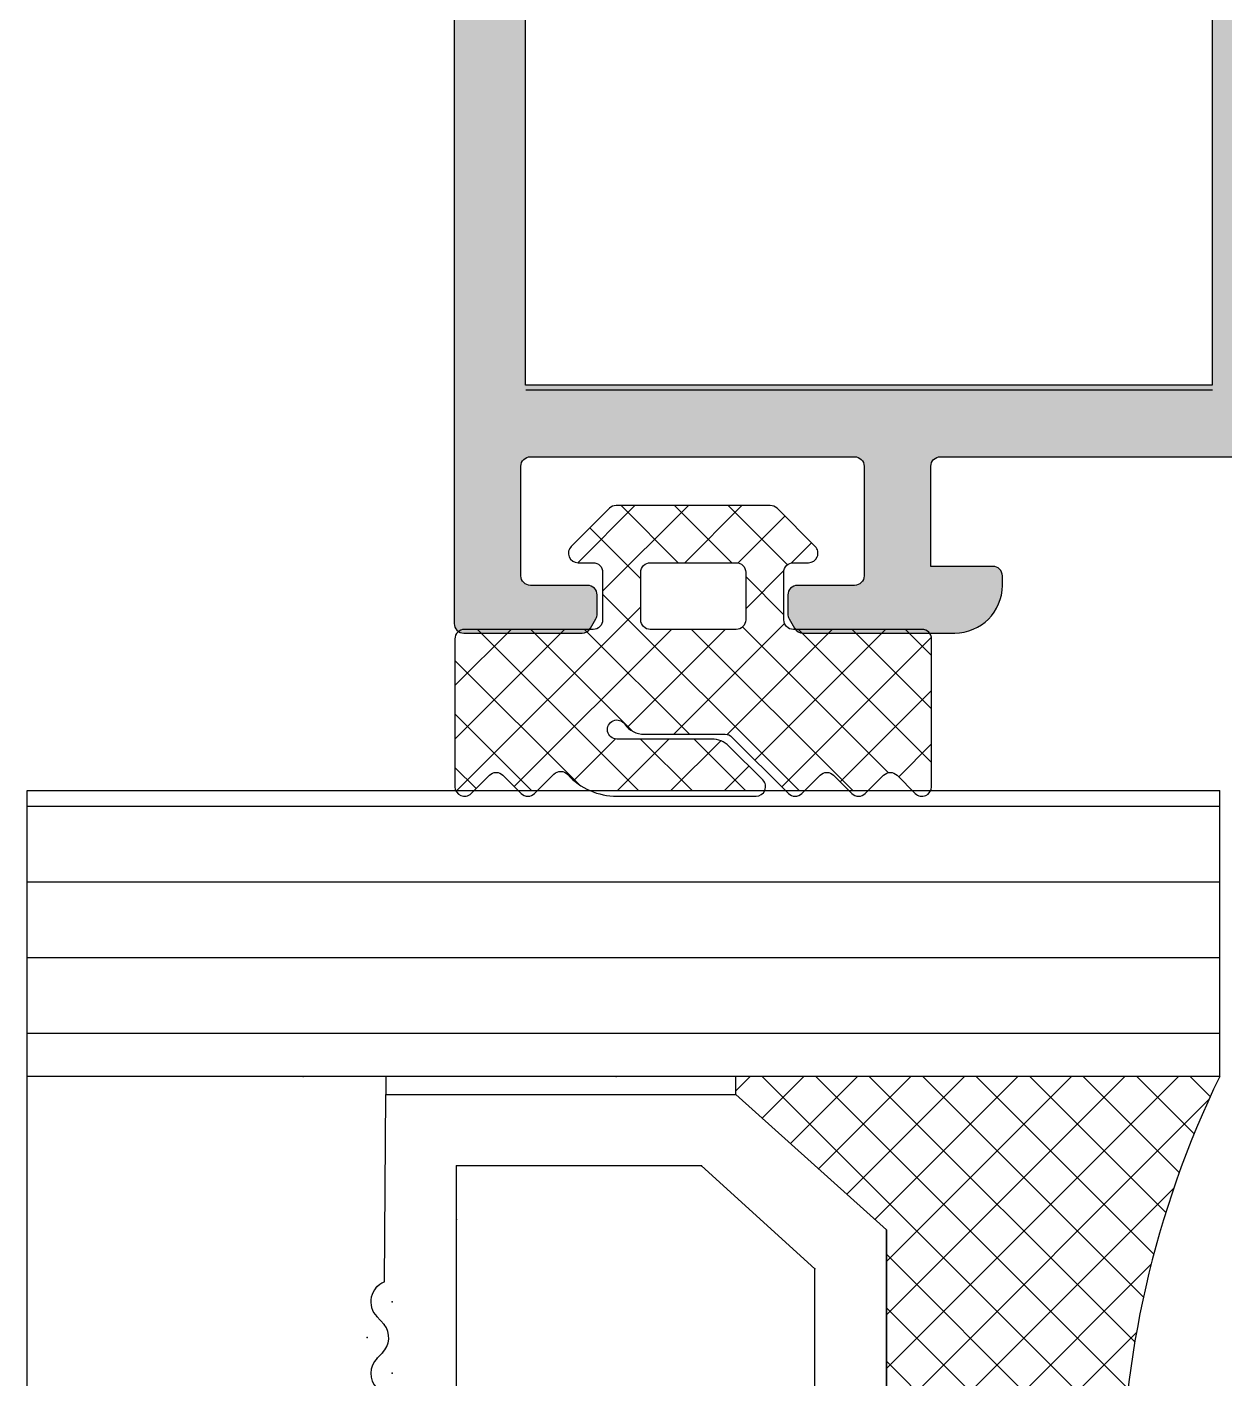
# Model space of a CAD drawing. Header units: millimetres. Extents: x 10785 to 11415, y 2273 to 2570.
# Drawn here: x 10997.75 to 11022.88, y 2416.03 to 2444.4 of the extents above; entities that cross this region are included whole.
import ezdxf

# ---------------------------------------------------------------- set-up
doc = ezdxf.new("R2010")
doc.units = ezdxf.units.MM
for name, color, linetype in [('aksesuar', 1, 'Continuous'), ('ALUMINIUM', 30, 'Continuous'), ('ANTET', 7, 'Continuous')]:
    doc.layers.add(name, color=color, linetype=linetype)

# ---------------------------------------------------------------- blocks, each defined once
blk = doc.blocks.new('CAM1')
at = {"layer": 'aksesuar'}
h = blk.add_hatch(dxfattribs=at)
h.set_pattern_fill('ANSI37', color=0, scale=0.25, style=0)
h.set_pattern_definition([(45, (7914.856735136727, 548.9939945184592), (-0.5612660075668221, 0.5612660075668221), []), (135, (7914.856735136727, 548.9939945184592), (-0.5612660075668221, -0.5612660075668221), [])])
h.paths.add_polyline_path([(11620.5827087769, 1746.581867561191), (11610.43453759703, 1746.581867561191), (11610.43453759703, 1746.206867561197), (11613.5911981377, 1743.364597643887), (11613.5911981377, 1731.930698273531), (11610.28842453157, 1728.956867561194), (11610.28842453157, 1728.581867561191), (11620.5827087769, 1728.581867561191, -0.2299699990912996)])
at = {"color": 140, "linetype": 'Continuous'}
for p, q in [((11603.05988693464, 1742.272855347293), (11603.08842453158, 1746.206964017869)), ((11603.08913870439, 1746.206867561197), (11610.43453759703, 1746.206867561197)), ((11610.43453759703, 1746.206867561197), (11613.5911981377, 1743.364597643887)), ((11604.57220962685, 1730.454808127894), (11604.57220962685, 1744.7089269945)), ((11609.71002458337, 1744.708926994501), (11604.57220962685, 1744.708926994501)), ((11612.0911981377, 1742.544223763298), (11609.71002458337, 1744.708926994501)), ((11612.0911981377, 1732.619607815768), (11612.0911981377, 1742.544223763298)), ((11603.05593468568, 1741.378640706973), (11602.89886086854, 1741.543931485432)), ((11603.05593468568, 1741.378640706973), (11602.89886086854, 1741.543931485388)), ((11602.90707081034, 1740.672646067165), (11603.01849333303, 1740.78392806856))]:
    blk.add_line(p, q, dxfattribs=at)
blk.add_lwpolyline([(11613.5911981377, 1731.930698273532), (11613.5911981377, 1743.364597643887), (11613.5911981377, 1731.930698273532), (11610.28842453157, 1728.956867561197)], close=True, dxfattribs=at)
for centre, radius, start, end in [((11603.22523462149, 1741.854080494801), 0.4502357544994463, 111.5459265887442, 223.5398667015776), ((11603.22523462151, 1741.85408049478), 0.4502357545236338, 111.5459265910146, 223.5398667031295), ((11602.70032952186, 1741.102493640925), 0.4502357544989648, 314.9638477210952, 37.83131485830088), ((11603.22523462149, 1740.354080494801), 0.4502357544996876, 134.9638477212999, 223.5398667012504)]:
    blk.add_arc(centre, radius, start, end, dxfattribs=at)
at = {"color": 0, "linetype": 'Continuous'}
blk.add_point((11601.35374040938, 1746.581867561191), dxfattribs=at)
at = {"color": 140, "linetype": 'Continuous'}
for p in [(11607.91985261335, 1746.581867561191), (11604.57220962685, 1744.708926994501), (11609.71002458337, 1744.708926994501), (11604.57220962685, 1743.581867561197), (11612.0911981377, 1742.544223763298), (11602.90707081034, 1742.172646067165), (11602.90707081034, 1742.172646067165), (11602.90707081034, 1742.172646067165), (11602.90707081034, 1742.172646067165), (11603.22523462149, 1741.854080494801), (11603.22523462149, 1741.854080494801), (11603.22523462149, 1741.854080494801), (11603.22523462149, 1741.854080494801), (11603.22523462149, 1741.854080494757), (11603.22523462149, 1741.854080494757), (11602.89886086854, 1741.543931485432), (11602.89886086854, 1741.543931485432), (11602.89886086854, 1741.543931485388), (11602.89886086854, 1741.543931485388), (11603.05593468568, 1741.378640706973), (11603.05593468568, 1741.378640706973), (11603.05593468568, 1741.378640706973), (11603.05593468568, 1741.378640706973), (11602.70032952186, 1741.102493640925), (11602.70032952186, 1741.102493640925), (11602.70032952187, 1741.102493640925), (11602.90707081034, 1740.672646067165), (11602.90707081034, 1740.672646067165), (11603.01849333303, 1740.78392806856), (11603.01849333303, 1740.78392806856), (11603.22523462149, 1740.354080494801), (11603.22523462149, 1740.354080494801), (11603.22523462149, 1740.354080494801)]:
    blk.add_point(p, dxfattribs=at)
at = {"layer": 'aksesuar', "color": 140}
for p, q in [((11595.56335675647, 1722.581867561191), (11595.56335675647, 1752.581867561191)), ((11595.56335675647, 1752.581867561191), (11620.5827087769, 1752.581867561191)), ((11620.5827087769, 1746.581867561191), (11620.5827087769, 1752.581867561191)), ((11620.5827087769, 1752.24973393726), (11595.56335675647, 1752.24973393726)), ((11620.5827087769, 1750.662233937261), (11595.56335675647, 1750.662233937261)), ((11620.5827087769, 1749.07473393726), (11595.56335675647, 1749.07473393726)), ((11620.5827087769, 1747.487233937261), (11595.56335675647, 1747.487233937261))]:
    blk.add_line(p, q, dxfattribs=at)
for points in [[(11595.56335675647, 1752.581867561191), (11620.5827087769, 1752.581867561191)], [(11595.56335675647, 1752.581867561191), (11620.5827087769, 1752.581867561191)], [(11620.5827087769, 1746.581867561191), (11595.56335675647, 1746.581867561191)]]:
    blk.add_lwpolyline(points, dxfattribs=at)
at = {"layer": 'aksesuar', "color": 0}
blk.add_arc((11639.1156135674, 1737.581867561197), 20.60263478232325, 154.0977361204047, 205.9022638795953, dxfattribs=at)
at = {"layer": 'ALUMINIUM', "color": 2}
blk.add_lwpolyline([(11610.43453759703, 1746.206867561197), (11610.43453759703, 1746.581867561197), (11603.08913870439, 1746.581867561197), (11603.08913870439, 1746.206867561197)], close=True, dxfattribs=at)

msp = doc.modelspace()

# ---------------------------------------------------------------- hatches: boundary and pattern name
at = {"layer": 'aksesuar'}
h = msp.add_hatch(color=0, dxfattribs=at)
h.set_gradient(color1=(214, 214, 214), color2=(232, 232, 232), one_color=1, tint=0.9100000262260437)
edge = h.paths.add_edge_path(flags=16)
edge.add_line((11008.20849462309, 2466.596003947521), (11008.20849469682, 2473.680317644979))
edge.add_line((11008.20849469682, 2473.680317644979), (11016.7084942274, 2473.680317644979))
edge.add_line((11016.7084942274, 2473.680317644979), (11016.70849450573, 2465.730318440429))
edge.add_arc((11017.70849452383, 2465.730318650384), 1.000000018102195, 180.0000120295148, 270.0000013102825)
edge.add_line((11017.7084945467, 2464.730318632282), (11022.60849468232, 2464.730318878795))
edge.add_line((11022.60849468232, 2464.730318878795), (11022.60849468232, 2436.880318691039))
edge.add_line((11022.60849468232, 2436.880318691039), (11008.20849469682, 2436.880318691039))
edge.add_line((11008.20849469682, 2436.880318691039), (11008.20849469682, 2464.730318878795))
edge.add_line((11008.20849469682, 2464.730318878795), (11009.50849453665, 2464.73031863228))
edge.add_arc((11009.50849470617, 2464.930318522062), 0.199999889782173, 269.9999514335813, 405.000039459331)
edge.add_line((11009.64991588708, 2465.07173989776), (11008.26707318774, 2466.454582597106))
edge.add_arc((11008.40849481585, 2466.596003954071), 0.2000001927641131, 180.0000018764272, 224.9999450721918, ccw=False)
edge = h.paths.add_edge_path()
edge.add_line((11030.30952584752, 2435.580319036746), (11030.30952582306, 2436.408745598148))
edge.add_arc((11030.10952601782, 2436.408745693918), 0.1999998052354507, 359.9999725641396, 405.0000146371132)
edge.add_line((11030.25094720021, 2436.550166948564), (11029.47937428223, 2437.321739808353))
edge.add_arc((11029.33795370187, 2437.180320055141), 0.1999983178609902, 44.99983244286991, 90.00022060425665)
edge.add_line((11029.33795293182, 2437.380318373), (11024.20849452551, 2437.380317841673))
edge.add_line((11024.20849452551, 2437.380317841673), (11024.20849452551, 2442.83031882813))
edge.add_line((11024.20849452551, 2442.83031882813), (11027.30849461449, 2442.83031882813))
edge.add_line((11027.30849461449, 2442.83031882813), (11027.30849460249, 2442.630318471721))
edge.add_arc((11027.50849458449, 2442.630318538655), 0.1999999819971466, 180.0000191749564, 270.0000058402935)
edge.add_line((11027.50849460487, 2442.430318556657), (11027.91209189539, 2442.430318556657))
edge.add_arc((11027.91209204148, 2442.630317383766), 0.1999988271093372, 269.9999581501658, 290.0000765887024)
edge.add_line((11027.98049592021, 2442.442380053203), (11030.27689867629, 2443.278202214809))
edge.add_arc((11030.20849440527, 2443.466140884325), 0.2000002194849984, 290.0000510017593, 359.9999947951634)
edge.add_line((11030.40849462475, 2443.466140866156), (11030.40849462475, 2444.530318596145))
edge.add_arc((11030.2084946591, 2444.530318549608), 0.1999999656560184, 1.333185604823e-05, 110.0000224728425)
edge.add_line((11030.14009056846, 2444.718257014663), (11029.07689860384, 2444.331286819903))
edge.add_arc((11029.00849462526, 2444.519225383026), 0.2000000194856255, 179.9999747252757, 289.99998269942273, ccw=False)
edge.add_line((11028.80849460577, 2444.519225471251), (11028.80849460578, 2446.557113405152))
edge.add_arc((11028.60849445527, 2446.557113416416), 0.2000001505089236, 359.9999967731857, 419.999980316424)
edge.add_line((11028.70849459003, 2446.730318593163), (11028.40849460101, 2446.903523548346))
edge.add_arc((11028.30849497136, 2446.730320153106), 0.1999983551235012, 59.99985045010855, 90.00011060534418)
edge.add_line((11028.30849458528, 2446.930318508229), (11027.50849460487, 2446.930318508229))
edge.add_arc((11027.50849452417, 2446.730318586552), 0.1999999216779131, 89.99997687951365, 179.9999981051062)
edge.add_line((11027.30849460249, 2446.730318593166), (11027.30849460249, 2445.229389769958))
edge.add_arc((11027.50849333801, 2445.229389597393), 0.1999987355176738, 179.9999505634029, 195.0000481819571)
edge.add_line((11027.31530943768, 2445.177625953189), (11027.50167976971, 2444.482082455384))
edge.add_arc((11027.30849468154, 2444.430318559595), 0.1999999479965347, -105.00002972955252, 15.000029726042214, ccw=False)
edge.add_line((11027.25673078574, 2444.237133471428), (11026.56118724793, 2444.423503657907))
edge.add_arc((11026.5094226384, 2444.230316695903), 0.2000019427126058, 74.99991170595315, 89.99977080508609)
edge.add_line((11026.50942343845, 2444.430318638614), (11025.30756575878, 2444.430318638614))
edge.add_arc((11025.30756656562, 2444.230316588909), 0.2000020497068446, 90.00023113899996, 105.0000842587352)
edge.add_line((11025.255801942, 2444.423503657907), (11024.56025841511, 2444.237133471428))
edge.add_arc((11024.50849449483, 2444.430318502168), 0.1999998988620254, 179.9999609110746, 285.00004076145643, ccw=False)
edge.add_line((11024.30849459597, 2444.430318638614), (11024.30849458841, 2454.130318491736))
edge.add_line((11024.30849458841, 2454.130318491736), (11024.0084946324, 2454.430318447778))
edge.add_line((11024.0084946324, 2454.430318447778), (11024.30849458841, 2454.730318520236))
edge.add_line((11024.30849458841, 2454.730318520236), (11024.30849459597, 2464.430318526855))
edge.add_arc((11024.50849457538, 2464.430318558326), 0.1999999794122606, 74.99998931119421, 180.0000090158749, ccw=False)
edge.add_line((11024.56025841511, 2464.623503694041), (11025.255801942, 2464.437133274732))
edge.add_arc((11025.30756644014, 2464.630326223841), 0.2000076969871159, 255.0003864342208, 269.9998048118035)
edge.add_line((11025.30756575878, 2464.430318526855), (11026.50942343845, 2464.430318526855))
edge.add_arc((11026.50942276387, 2464.630326116872), 0.2000075900179658, 270.000193245225, 284.9996175999073)
edge.add_line((11026.56118724793, 2464.437133274732), (11027.25673078574, 2464.623503694041))
edge.add_arc((11027.30849461629, 2464.430318540626), 0.1999999941338569, -15.00000683314721, 105.00000683591281, ccw=False)
edge.add_line((11027.50167976971, 2464.378554710084), (11027.31530943768, 2463.683011212281))
edge.add_arc((11027.50849432496, 2463.63124743813), 0.1999997224676373, 164.9999890377828, 180.0000122092013)
edge.add_line((11027.30849460249, 2463.631247395512), (11027.30849460249, 2462.130318572304))
edge.add_arc((11027.50849461152, 2462.130318549851), 0.2000000090262032, 179.9999935678068, 269.9999980970359)
edge.add_line((11027.50849460487, 2461.930318540825), (11028.30849458528, 2461.930318540825))
edge.add_arc((11028.30849459597, 2462.130318296943), 0.19999975611761, 269.9999969383254, 300.0000420057357)
edge.add_line((11028.40849460101, 2461.957113500708), (11028.70849459003, 2462.130318572306))
edge.add_arc((11028.60849466615, 2462.303523627302), 0.1999999396273858, 299.9999848034581, 360.000004755378)
edge.add_line((11028.80849460578, 2462.303523643901), (11028.80849460577, 2464.341411694217))
edge.add_arc((11029.00849469715, 2464.341411679766), 0.2000000913812931, 70.00004671498402, 179.9999958600829, ccw=False)
edge.add_line((11029.07689860384, 2464.529350345565), (11030.14009056846, 2464.14238003439))
edge.add_arc((11030.20849460272, 2464.330318579958), 0.2000000220320927, 250.0000005925483, 359.9999969534209)
edge.add_line((11030.40849462475, 2464.330318569323), (11030.40849462475, 2465.394496299313))
edge.add_arc((11030.20849423575, 2465.394496162443), 0.20000038900795, 3.921039132336882e-05, 69.99991499294657)
edge.add_line((11030.27689867629, 2465.58243495066), (11028.52999142549, 2466.218256964371))
edge.add_arc((11028.4615884345, 2466.030324668442), 0.1999937924772159, 69.99966908294738, 90.00029617892324)
edge.add_line((11028.46158740067, 2466.230318460917), (11018.2084944733, 2466.230318193341))
edge.add_line((11018.2084944733, 2466.230318193341), (11018.20849456719, 2474.097475791376))
edge.add_arc((11018.00849479256, 2474.097475958022), 0.1999997746371274, 359.9999522592619, 404.9999946878386)
edge.add_line((11018.14991600255, 2474.238897141792), (11017.26707332369, 2475.121740053477))
edge.add_arc((11017.12565142177, 2474.980317109716), 0.200001508408171, 45.00021104481115, 89.99984200919765)
edge.add_line((11017.12565197326, 2475.180318618124), (11007.79133715555, 2475.180318618124))
edge.add_arc((11007.79133783825, 2474.980316792957), 0.2000018251681596, 90.00019557846437, 134.9997513687849)
edge.add_line((11007.64991580512, 2475.121740053476), (11006.76707335911, 2474.238897141793))
edge.add_arc((11006.90849272285, 2474.097476722773), 0.199997928380433, 134.9997862285208, 180.0002668284134)
edge.add_line((11006.70849479447, 2474.097475791376), (11006.70849479447, 2431.880318380451))
edge.add_arc((11006.90849460459, 2431.880318275505), 0.1999998101183915, 179.9999699352823, 270.0000300608094)
edge.add_line((11006.90849470952, 2431.680318465387), (11009.3930247217, 2431.680318465387))
edge.add_arc((11009.39302440654, 2431.880318432983), 0.1999999675967379, 270.0000902861591, 329.9999913124268)
edge.add_line((11009.56622944407, 2431.780318422922), (11009.68169972467, 2431.980318337984))
edge.add_arc((11009.50849447196, 2432.080317999681), 0.1999999797637138, 330.0001085627338, 360.0002181520684)
edge.add_line((11009.70849445172, 2432.080318761175), (11009.70849445172, 2432.480318591302))
edge.add_arc((11009.50849477695, 2432.480318831601), 0.1999996747649809, 359.9999311592696, 450.0000688425542)
edge.add_line((11009.50849453665, 2432.680318506366), (11008.30849458063, 2432.680318506365))
edge.add_arc((11008.30849462577, 2432.880318466573), 0.1999999602084073, 180.0000129329421, 269.9999870683606, ccw=False)
edge.add_line((11008.10849466556, 2432.880318421429), (11008.10849466556, 2435.18031837598))
edge.add_arc((11008.30849490378, 2435.180318518483), 0.2000002382224834, 90.00009257563721, 180.0000408240514, ccw=False)
edge.add_line((11008.30849458063, 2435.380318756705), (11015.10849448673, 2435.380318756705))
edge.add_arc((11015.10849422027, 2435.180318342351), 0.2000004143539902, 9.633863896851835e-06, 89.99992366593978, ccw=False)
edge.add_line((11015.30849463462, 2435.18031837598), (11015.30849463463, 2432.880318421429))
edge.add_arc((11015.10849449828, 2432.880318642715), 0.2000001363501512, 269.9999966909108, 359.99993660620976, ccw=False)
edge.add_line((11015.10849448673, 2432.680318506365), (11013.90849453072, 2432.680318506366))
edge.add_arc((11013.90849451173, 2432.480318610272), 0.1999998960938565, 89.9999945610427, 180.0000054345279)
edge.add_line((11013.70849461564, 2432.480318591302), (11013.70849461564, 2432.080318761175))
edge.add_arc((11013.90849518666, 2432.080318561371), 0.2000005710159491, 179.9999427606739, 209.9999794501604)
edge.add_line((11013.73528957552, 2431.980318337986), (11013.85075962322, 2431.780318422922))
edge.add_arc((11014.02396490264, 2431.880318851937), 0.2000003865495747, 210.0000779821392, 269.9999071180169)
edge.add_line((11014.02396457842, 2431.680318465388), (11017.20849452623, 2431.680318465387))
edge.add_arc((11017.20849447601, 2432.68031855658), 1.000000091193053, 270.0000028775161, 359.9999971229529)
edge.add_line((11018.2084945672, 2432.680318506366), (11018.20849456719, 2432.880318421429))
edge.add_arc((11018.00849498529, 2432.880318754588), 0.1999995819055291, 359.9999045568705, 450.0000954465168)
edge.add_line((11018.00849465212, 2433.080318336493), (11016.7084942274, 2433.080317695643))
edge.add_line((11016.7084942274, 2433.080317695643), (11016.70849450573, 2435.18031837598))
edge.add_arc((11016.90849501681, 2435.180318245635), 0.2000005110708021, 90.0001040391823, 179.9999626589296, ccw=False)
edge.add_line((11016.90849465364, 2435.380318756705), (11028.10952582603, 2435.380318756704))
edge.add_arc((11028.10952545268, 2435.180318380979), 0.2000003757250257, -1.43228510296467e-06, 89.99989304315648, ccw=False)
edge.add_line((11028.3095258284, 2435.18031837598), (11028.30952582841, 2433.380318674748))
edge.add_arc((11028.10952616313, 2433.380318424969), 0.1999996652840419, -90.00009657055381, 7.155647642775875e-05, ccw=False)
edge.add_line((11028.10952582603, 2433.180318759685), (11027.10952581416, 2433.180318759686))
edge.add_arc((11027.10952617488, 2432.98031839659), 0.2000003630961885, 90.00010333896131, 180.0000050499068)
edge.add_line((11026.90952581178, 2432.980318378962), (11026.90952581178, 2431.78031842292))
edge.add_arc((11027.10952588925, 2431.780318585323), 0.2000000774667868, 180.0000465249702, 269.9999784876742)
edge.add_line((11027.10952581416, 2431.580318507856), (11028.0084945895, 2431.580318381095))
edge.add_line((11028.0084945895, 2431.580318381095), (11028.00849459626, 2430.280318594284))
edge.add_arc((11027.8084948205, 2430.280318454976), 0.1999997757543382, -90.00006492198332, 3.9908948110678466e-05, ccw=False)
edge.add_line((11027.80849459388, 2430.080318679221), (11027.70540720303, 2430.080318679218))
edge.add_arc((11027.7054075586, 2429.980318157774), 0.1000005214450011, 90.0002037280884, 159.9997838288908)
edge.add_line((11027.61143793557, 2430.014520704989), (11027.00513706499, 2428.348722478944))
edge.add_arc((11027.19307584843, 2428.280318553824), 0.2000002082289846, 160.0000532791735, 274.9999197526612)
edge.add_line((11027.21050673608, 2428.081079382355), (11029.78239238491, 2428.306090325808))
edge.add_arc((11029.77367653924, 2428.405709576246), 0.09999980511861971, 275.000165862891, 315.0003342309233)
edge.add_line((11029.84438749204, 2428.334999448416), (11030.2482854164, 2428.738897372762))
edge.add_arc((11030.1068642727, 2428.880318651379), 0.1999997948232684, 314.9999726683371, 435.000043259533)
edge.add_line((11030.15862788276, 2429.073503657534), (11029.93555690981, 2429.13327550185))
edge.add_arc((11029.96143860225, 2429.229868034213), 0.09999989655781079, 195.0001258995036, 255.0001099165716, ccw=False)
edge.add_line((11029.86484617641, 2429.203985944227), (11029.30849470951, 2431.280318890715))
edge.add_line((11029.30849470951, 2431.280318890715), (11029.30849462625, 2431.580318507856))
edge.add_arc((11029.50849461203, 2431.580318564654), 0.1999999857850074, 2.7640512447484866, 180.0000162713492, ccw=False)
edge.add_arc((11029.71838349181, 2431.590451874546), 0.01013336668925284, 182.7642286837663, 269.9997099986193)
edge.add_line((11029.71838344052, 2431.580318507857), (11034.0084946093, 2431.580318507857))
edge.add_arc((11034.00849472305, 2431.380318706566), 0.1999998012912466, -3.259351370843433e-05, 90.00003258856322, ccw=False)
edge.add_line((11034.20849452434, 2431.380318592793), (11034.20849452435, 2430.980318762667))
edge.add_arc((11034.19836152657, 2430.980318246058), 0.01013299778946678, -31.399337542226817, 0.0029211032851890195, ccw=False)
edge.add_line((11034.20701061595, 2430.975038956611), (11033.23615393416, 2429.384520487472))
edge.add_arc((11033.40686398767, 2429.280318552364), 0.199999914120992, 148.5999820492299, 270.0000211534528)
edge.add_line((11033.40686406151, 2429.080318638243), (11034.36381669908, 2429.080318638241))
edge.add_arc((11034.36381712222, 2430.080317803292), 0.9999991650511272, 269.999975755388, 328.6000269772752)
edge.add_line((11035.21736745214, 2429.559309008355), (11036.00849496951, 2430.855382476951))
edge.add_line((11036.00849496951, 2430.855382476951), (11036.79962169755, 2429.559309008355))
edge.add_arc((11037.65317211605, 2430.080317961141), 0.9999993229000868, 211.399978098034, 270.0000191686776)
edge.add_line((11037.6531724506, 2429.080318638241), (11038.61012508817, 2429.08031863824))
edge.add_arc((11038.61012517554, 2429.280318610091), 0.1999999718508985, 269.9999749704324, 391.3999884802899)
edge.add_line((11038.78083533192, 2429.384520487471), (11037.80997853371, 2430.975038956613))
edge.add_arc((11037.8186287985, 2430.980318576403), 0.01013417317450035, 179.998946915125, 211.3974694609226, ccw=False)
edge.add_line((11037.80849462532, 2430.980318762667), (11037.80849462532, 2431.380318592793))
edge.add_arc((11038.00849450739, 2431.380318625791), 0.1999998820663079, 89.99999055078041, 180.0000094531279, ccw=False)
edge.add_line((11038.00849454037, 2431.580318507857), (11042.2986057674, 2431.580318507856))
edge.add_arc((11042.29860570522, 2431.590451874496), 0.01013336663961845, 270.0003515467041, 357.2357715968679)
edge.add_arc((11042.50849450511, 2431.580318650488), 0.1999999019037644, -4.08609358260037e-05, 177.2359722129198, ccw=False)
edge.add_line((11042.70849440702, 2431.580318507856), (11042.70849383261, 2431.280318890715))
edge.add_line((11042.70849383261, 2431.280318890715), (11042.15214279867, 2429.203985944227))
edge.add_arc((11042.05555094908, 2429.229867351444), 0.09999916322724345, 284.99983346697843, 345.00016651607166, ccw=False)
edge.add_line((11042.08143235627, 2429.13327550185), (11041.85836126692, 2429.073503657533))
edge.add_arc((11041.9101249653, 2428.880318627711), 0.1999998405419844, 104.9999794252092, 225.0000046457193)
edge.add_line((11041.76870373329, 2428.738897372761), (11042.17260165765, 2428.334999448415))
edge.add_arc((11042.24331282409, 2428.405709981749), 0.1000002429201152, 224.9997435017384, 264.9996327748808)
edge.add_line((11042.23459659015, 2428.306090325807), (11044.80648242816, 2428.081079382355))
edge.add_arc((11044.82391336038, 2428.280318519639), 0.2000001780598161, 265.0000666722127, 379.9999602881097)
edge.add_line((11045.01185209927, 2428.348722478944), (11044.40555135964, 2430.014520704989))
edge.add_arc((11044.31158155797, 2429.980317902645), 0.1000007765747484, 20.0003185249292, 89.99986067589664)
edge.add_line((11044.31158180114, 2430.080318679219), (11044.20849470133, 2430.08031867922))
edge.add_arc((11044.20849424534, 2430.280318138315), 0.1999994590958418, 179.9998693746543, 270.0001306296448, ccw=False)
edge.add_line((11044.00849478625, 2430.280318594283), (11044.00849534949, 2431.580318381095))
edge.add_line((11044.00849534949, 2431.580318381095), (11045.49353549757, 2431.580318507856))
edge.add_arc((11045.49353547083, 2431.780318232406), 0.1999997245502889, 270.0000076607801, 355.0000849254148)
edge.add_line((11045.69277416188, 2431.762887403181), (11046.00773361747, 2435.362887271306))
edge.add_arc((11045.80849434322, 2435.38031834494), 0.2000003268293402, 355.0000297350587, 449.9999586709729)
edge.add_line((11045.80849448749, 2435.58031867177), (11041.60952579715, 2435.58031867177))
edge.add_arc((11041.60952602259, 2435.380318464091), 0.2000002076785907, 90.00006458277251, 179.9999753574768)
edge.add_arc((11042.20952567718, 2435.380318493061), 0.7999998622696126, 179.9999959141397, 270.0000236944742)
edge.add_line((11042.20952600802, 2434.580318630791), (11043.9095255621, 2434.580318872833))
edge.add_line((11043.9095255621, 2434.580318872833), (11043.9095255621, 2433.180319388414))
edge.add_line((11043.9095255621, 2433.180319388414), (11030.30952584752, 2433.180319388414))
edge.add_line((11030.30952584752, 2433.180319388414), (11030.30952584752, 2434.580318872833))
edge.add_line((11030.30952584752, 2434.580318872833), (11031.60952585303, 2434.580318630791))
edge.add_arc((11031.60952588348, 2434.780318578178), 0.1999999473863352, 269.9999912772942, 404.9999996186369)
edge.add_line((11031.75094720346, 2434.92173989627), (11031.15094722543, 2435.521740107122))
edge.add_arc((11031.00952512658, 2435.380316687932), 0.2000019838385846, 45.0002674599153, 89.99981894113252)
edge.add_line((11031.0095257586, 2435.580318671769), (11030.30952584752, 2435.580319036746))
h = msp.add_hatch(dxfattribs=at)
h.set_pattern_fill('ANSI37', color=35, scale=0.25, angle=90.00000000000001, style=0)
h.set_pattern_definition([(135, (0, 0), (-0.5612660075668219, -0.5612660075668223), []), (225, (0, 0), (0.5612660075668222, -0.5612660075668219), [])])
h.paths.add_polyline_path([(11016.72371843552, 2428.456854904506), (11016.72371843552, 2431.556854904599, 0.4142135626830532), (11016.52371843552, 2431.756854904512), (11013.82371843553, 2431.756854904503, -0.4142135623717067), (11013.62371843552, 2431.956854904508), (11013.62371843552, 2432.956854904506, -0.4142135624244772), (11013.82371843552, 2433.156854904491), (11014.14087572304, 2433.156854904496, 0.6681786379196706), (11014.28229707928, 2433.498276260756), (11013.48229707924, 2434.298276260746, 0.1989123674048061), (11013.34087572305, 2434.356854904492), (11010.106561148, 2434.356854904492, 0.1989123674580383), (11009.96513979177, 2434.298276260718), (11009.16513979176, 2433.498276260756, 0.6681786379105411), (11009.306561148, 2433.156854904496), (11009.62371843552, 2433.156854904491, -0.4142135624153488), (11009.82371843552, 2432.956854904512), (11009.82371843552, 2431.956854904506, -0.4142135623590294), (11009.62371843552, 2431.756854904503), (11006.92371843552, 2431.756854904512, 0.4142135626234495), (11006.72371843553, 2431.55685490464), (11006.72371843553, 2428.456854904506, 0.1044942922764224), (11006.74081356337, 2428.375948738209), (11007.12565498169, 2428.375948738209), (11007.44798250428, 2428.698276260738, -0.4142135624142246), (11007.73082521669, 2428.698276260715), (11008.05315273926, 2428.375948738209), (11008.45702583158, 2428.375948738209), (11008.80062583284, 2428.719548739412, -0.4276070772799672), (11009.08975609487, 2428.712968323328, 0.1042387253892547), (11009.55867030201, 2428.375948738209), (11013.22378059519, 2428.375948738209, 0.3098468914498289), (11013.18229707929, 2428.598276260751), (11012.47016504491, 2429.310408295095, 0.198912367414297), (11012.11661165434, 2429.456854904506), (11010.12371843552, 2429.456854904503, -1.650385117550032), (11010.28784879685, 2429.771140618772, 0.2453926839627066), (11010.69817470018, 2429.556854904482), (11012.39529131078, 2429.556854904486, -0.1989123674209383), (11012.53671266703, 2429.498276260737), (11013.65904018957, 2428.375948738209), (11014.06291328189, 2428.375948738209), (11014.38524080448, 2428.698276260738, -0.4142135623691554), (11014.66808351687, 2428.698276260738), (11014.99041103946, 2428.375948738209), (11015.39428413179, 2428.375948738209), (11015.71661165438, 2428.698276260738, -0.4142135624114227), (11015.99945436679, 2428.698276260715), (11016.32178188936, 2428.375948738209), (11016.70662330767, 2428.375948738209, 0.1044942922828209)])
h.paths.add_polyline_path([(11010.62371843552, 2431.956854904507), (11010.62371843552, 2432.956854904514, -0.4142135624177035), (11010.82371843552, 2433.156854904491), (11012.62371843552, 2433.156854904491, -0.4142135624177035), (11012.82371843552, 2432.956854904514), (11012.82371843552, 2431.956854904507, -0.4142135623666546), (11012.62371843552, 2431.756854904503), (11010.82371843552, 2431.756854904503, -0.4142135623663215)], flags=16)

# ---------------------------------------------------------------- linework, layer by layer
at = {"layer": 'aksesuar', "color": 3, "linetype": 'ByBlock'}
msp.add_line((11022.61535568059, 2436.779348009692), (11008.2153556806, 2436.779348009692), dxfattribs=at)
at = {"layer": 'aksesuar', "color": 35, "flags": 128}
for points in [[(11016.72371843552, 2428.456854904506), (11016.72371843552, 2431.556854904599, 0.4142135626796425), (11016.52371843552, 2431.756854904512), (11013.82371843552, 2431.756854904503, -0.4142135623629109), (11013.62371843552, 2431.956854904506), (11013.62371843552, 2432.956854904506, -0.4142135624259474), (11013.82371843552, 2433.156854904491), (11014.14087572305, 2433.156854904496, 0.6681786379025471), (11014.28229707929, 2433.498276260753), (11013.48229707927, 2434.298276260718, 0.1989123674612954), (11013.34087572305, 2434.356854904492), (11010.106561148, 2434.356854904492, 0.1989123674591948), (11009.96513979177, 2434.298276260718), (11009.16513979176, 2433.498276260753, 0.6681786379029581), (11009.306561148, 2433.156854904496), (11009.62371843552, 2433.156854904491, -0.4142135624246725), (11009.82371843552, 2432.956854904506), (11009.82371843552, 2431.956854904506, -0.4142135623613032), (11009.62371843552, 2431.756854904503), (11006.92371843552, 2431.756854904512, 0.4142135626815834), (11006.72371843553, 2431.556854904599), (11006.72371843553, 2428.456854904506, 0.668178637945337), (11007.06513979174, 2428.315433548273), (11007.44798250425, 2428.698276260715, -0.4142135624601784), (11007.73082521669, 2428.698276260715), (11008.1136679292, 2428.315433548273, 0.4142135624571245), (11008.39651064164, 2428.315433548273), (11008.80062583284, 2428.719548739412, -0.4276070772776452), (11009.08975609487, 2428.712968323328, 0.2107675906910373), (11010.12371843552, 2428.256854904494), (11013.04087572305, 2428.256854904503, 0.6681786379092503), (11013.18229707929, 2428.598276260751), (11012.47016504491, 2429.310408295095, 0.1989123674142356), (11012.11661165434, 2429.456854904506), (11010.12371843552, 2429.456854904503, -1.650385117550938), (11010.28784879685, 2429.771140618772, 0.2453926839639503), (11010.69817470018, 2429.556854904482), (11012.39529131078, 2429.556854904486, -0.1989123673889607), (11012.53671266701, 2429.498276260754), (11013.7195553795, 2428.315433548284, 0.4142135624801754), (11014.00239809194, 2428.315433548273), (11014.38524080445, 2428.698276260714, -0.4142135624599832), (11014.66808351689, 2428.698276260717), (11015.05092622941, 2428.315433548273, 0.4142135624551031), (11015.33376894184, 2428.315433548273), (11015.71661165436, 2428.698276260715, -0.4142135624587083), (11015.99945436679, 2428.698276260715), (11016.3822970793, 2428.315433548273, 0.668178637944688)], [(11016.72371843552, 2428.456854904506), (11016.72371843552, 2431.556854904599, 0.4142135626796425), (11016.52371843552, 2431.756854904512), (11013.82371843552, 2431.756854904503, -0.4142135623629109), (11013.62371843552, 2431.956854904506), (11013.62371843552, 2432.956854904506, -0.4142135624259474), (11013.82371843552, 2433.156854904491), (11014.14087572305, 2433.156854904496, 0.6681786379025471), (11014.28229707929, 2433.498276260753), (11013.48229707927, 2434.298276260718, 0.1989123674612954), (11013.34087572305, 2434.356854904492), (11010.106561148, 2434.356854904492, 0.1989123674591948), (11009.96513979177, 2434.298276260718), (11009.16513979176, 2433.498276260753, 0.6681786379029581), (11009.306561148, 2433.156854904496), (11009.62371843552, 2433.156854904491, -0.4142135624246725), (11009.82371843552, 2432.956854904506), (11009.82371843552, 2431.956854904506, -0.4142135623613032), (11009.62371843552, 2431.756854904503), (11006.92371843552, 2431.756854904512, 0.4142135626815834), (11006.72371843553, 2431.556854904599), (11006.72371843553, 2428.456854904506, 0.668178637945337), (11007.06513979174, 2428.315433548273), (11007.44798250425, 2428.698276260715, -0.4142135624601784), (11007.73082521669, 2428.698276260715), (11008.1136679292, 2428.315433548273, 0.4142135624571245), (11008.39651064164, 2428.315433548273), (11008.80062583284, 2428.719548739412, -0.4276070772776452), (11009.08975609487, 2428.712968323328, 0.2107675906910373), (11010.12371843552, 2428.256854904494), (11013.04087572305, 2428.256854904503, 0.6681786379092503), (11013.18229707929, 2428.598276260751), (11012.47016504491, 2429.310408295095, 0.1989123674142356), (11012.11661165434, 2429.456854904506), (11010.12371843552, 2429.456854904503, -1.650385117550938), (11010.28784879685, 2429.771140618772, 0.2453926839639503), (11010.69817470018, 2429.556854904482), (11012.39529131078, 2429.556854904486, -0.1989123673889607), (11012.53671266701, 2429.498276260754), (11013.7195553795, 2428.315433548284, 0.4142135624801754), (11014.00239809194, 2428.315433548273), (11014.38524080445, 2428.698276260714, -0.4142135624599832), (11014.66808351689, 2428.698276260717), (11015.05092622941, 2428.315433548273, 0.4142135624551031), (11015.33376894184, 2428.315433548273), (11015.71661165436, 2428.698276260715, -0.4142135624587083), (11015.99945436679, 2428.698276260715), (11016.3822970793, 2428.315433548273, 0.668178637944688)], [(11010.62371843552, 2431.956854904506), (11010.62371843552, 2432.956854904506, -0.4142135624278879), (11010.82371843552, 2433.156854904491), (11012.62371843552, 2433.156854904491, -0.4142135624290248), (11012.82371843552, 2432.956854904506), (11012.82371843552, 2431.956854904506, -0.4142135623653226), (11012.62371843552, 2431.756854904503), (11010.82371843552, 2431.756854904503, -0.4142135623645186)], [(11010.62371843552, 2431.956854904506), (11010.62371843552, 2432.956854904506, -0.4142135624278879), (11010.82371843552, 2433.156854904491), (11012.62371843552, 2433.156854904491, -0.4142135624290248), (11012.82371843552, 2432.956854904506), (11012.82371843552, 2431.956854904506, -0.4142135623653226), (11012.62371843552, 2431.756854904503), (11010.82371843552, 2431.756854904503, -0.4142135623645186)]]:
    msp.add_lwpolyline(points, format="xyb", close=True, dxfattribs=at)
at = {"layer": 'ALUMINIUM', "color": 254, "linetype": 'ByBlock', "lineweight": -2}
msp.add_lwpolyline([(11006.70849479447, 2474.097475791376), (11006.70849479447, 2431.880318380451, 0.4142138697318785), (11006.90849470952, 2431.680318465387), (11009.3930247217, 2431.680318465387, 0.2679487295710518), (11009.56622944407, 2431.780318422922), (11009.68169972467, 2431.980318337984, 0.1316529840489929), (11009.70849445172, 2432.080318761175), (11009.70849445172, 2432.480318591302, 0.4142142662034785), (11009.50849453665, 2432.680318506366), (11008.30849458063, 2432.680318506366, -0.4142134301546276), (11008.10849466556, 2432.880318421429), (11008.10849466556, 2435.18031837598, -0.4142132978215474), (11008.30849458063, 2435.380318756705), (11015.10849448673, 2435.380318756705, -0.4142131229093458), (11015.30849463462, 2435.18031837598), (11015.30849463463, 2432.880318421429, -0.4142132552230792), (11015.10849448673, 2432.680318506365), (11013.90849453072, 2432.680318506365, 0.4142136179578201), (11013.70849461564, 2432.480318591302), (11013.70849461564, 2432.080318761175, 0.1316526604501915), (11013.73528957552, 2431.980318337986), (11013.85075962322, 2431.780318422922, 0.2679483933688735), (11014.02396457842, 2431.680318465388), (11017.20849452623, 2431.680318465387, 0.4142135329560503), (11018.2084945672, 2432.680318506366), (11018.20849456719, 2432.880318421429, 0.4142145381919546), (11018.00849465212, 2433.080318336493), (11016.7084942274, 2433.080317695643), (11016.70849450573, 2435.18031837598, -0.4142128396443516), (11016.90849465364, 2435.380318756705), (11028.10952582603, 2435.380318756705, -0.4142130229368232)], format="xyb", dxfattribs=at)
msp.add_lwpolyline([(11008.20849462309, 2466.596003947521), (11008.20849469682, 2473.680317644979), (11016.7084942274, 2473.680317644979), (11016.70849450573, 2465.730318440429, 0.4142135075769052), (11017.7084945467, 2464.730318632282), (11022.60849468232, 2464.730318878795), (11022.60849468232, 2436.880318691039), (11008.20849469682, 2436.880318691039), (11008.20849469682, 2464.730318878795), (11009.50849453665, 2464.73031863228, 0.6681791934837606), (11009.64991588708, 2465.07173989776), (11008.26707318774, 2466.454582597106, -0.1989121097177644)], format="xyb", close=True, dxfattribs=at)

# ---------------------------------------------------------------- block references
at = {"layer": 'ANTET', "color": 0}
msp.add_blockref('CAM1', (-597.8146817343222, 675.7940811770177), dxfattribs=at)

doc.saveas('drawing.dxf')
